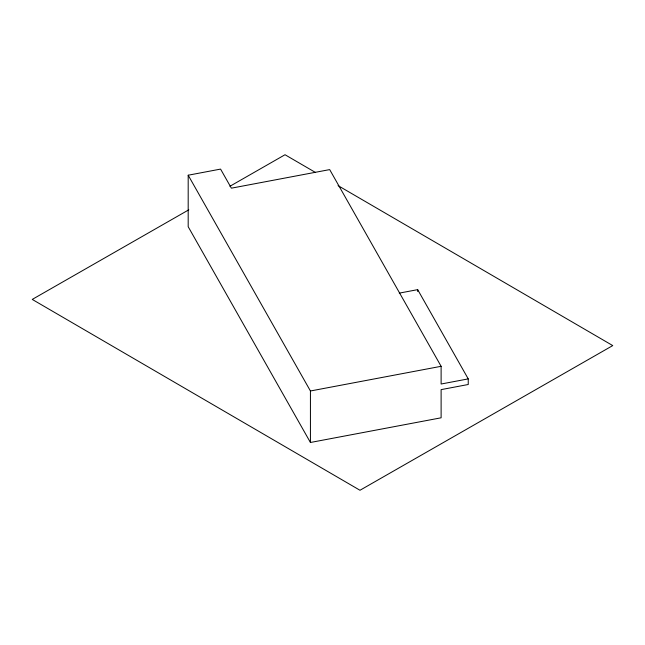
<?xml version="1.0" encoding="UTF-8"?>
<svg xmlns="http://www.w3.org/2000/svg" width="645" height="645" viewBox="0 0 645 645"><rect width="100%" height="100%" fill="white"/><g stroke="black" fill="none" stroke-linecap="round" stroke-linejoin="round"><path stroke-width="0.97" d="M188.816 209.802L32.25 299.417L359.983 490.265L612.75 345.583L338.053 185.615M229.918 186.276L285.025 154.736L315.453 172.449M188.187 175.214L220.574 169.095L231.378 188.171L329.684 169.603L441.115 366.304L441.115 384.017L468.238 378.889L468.238 384.501L441.115 389.628L441.115 417.799L310.43 442.478L188.187 226.709L188.187 175.214L310.43 390.983L310.43 442.478M399.279 293.12L417.678 289.645L468.238 378.889M310.43 390.983L441.115 366.304M417.678 289.645L417.678 291.516"/></g></svg>
